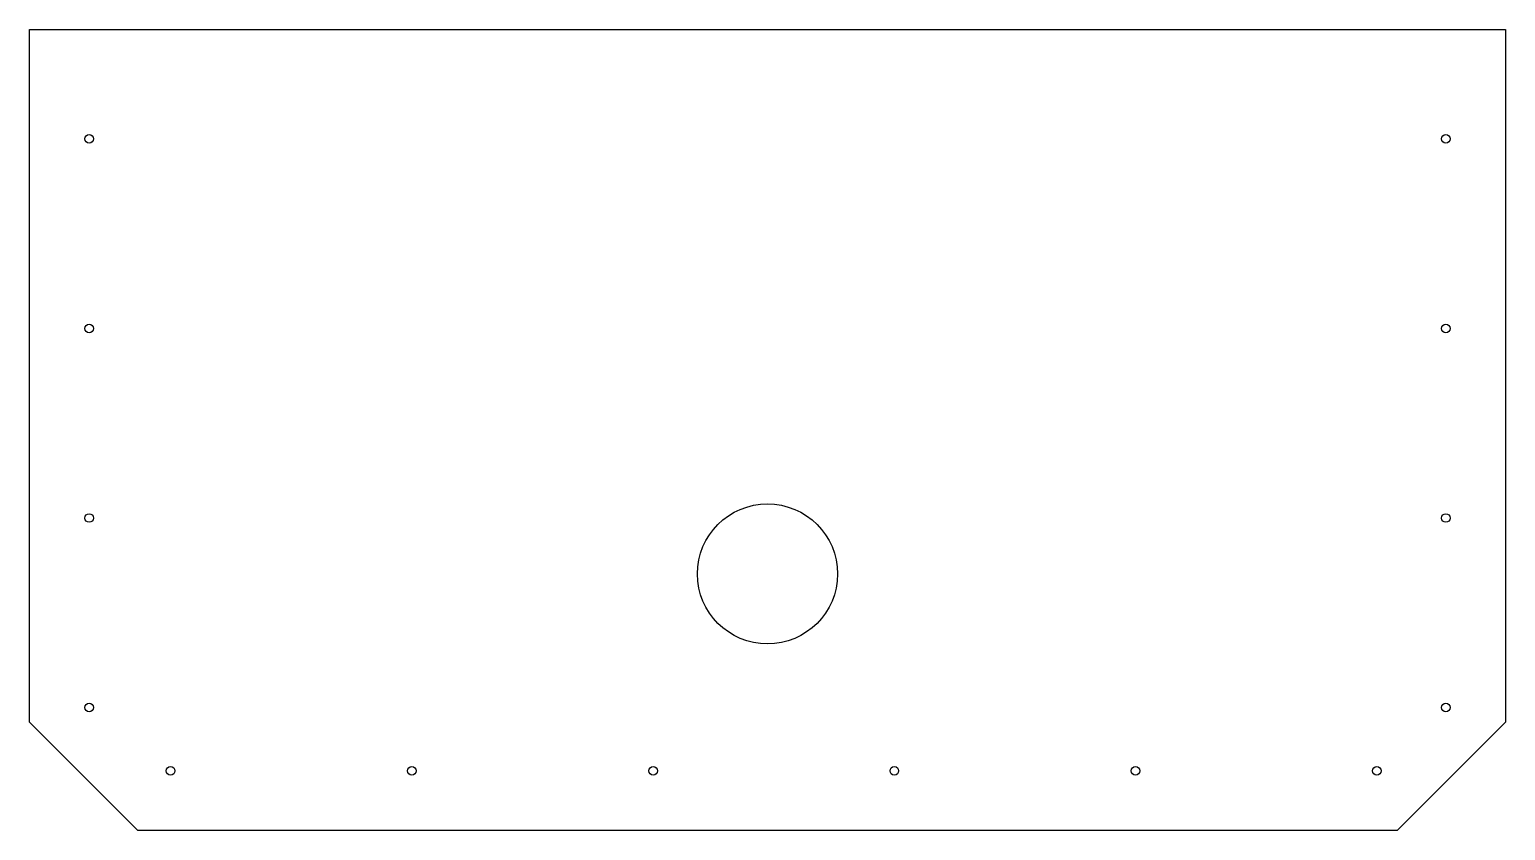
# Model space of a CAD drawing. Header units: millimetres. Extents: x -428 to 428, y -365 to 100.
import ezdxf

# ---------------------------------------------------------------- set-up
doc = ezdxf.new("R2010")
doc.units = ezdxf.units.MM
doc.layers.get('0').update_dxf_attribs({"linetype": 'CONTINUOUS'})

msp = doc.modelspace()

# ---------------------------------------------------------------- linework, layer by layer
msp.add_lwpolyline([(-428.28, 100), (428.28, 100), (428.28, -301.96), (365.46, -364.78), (-365.46, -364.78), (-428.28, -301.96)], close=True)
for centre, radius in [((-393.7, 36.54), 2.5), ((393.7, 36.54), 2.5), ((-393.7, -73.46), 2.5), ((393.7, -73.46), 2.5), ((0, -215.9), 40.64), ((-393.7, -183.46), 2.5), ((393.7, -183.46), 2.5), ((-393.7, -293.46), 2.5), ((393.7, -293.46), 2.5), ((-346.39, -330.2), 2.5), ((-206.39, -330.2), 2.5), ((-66.39, -330.2), 2.5), ((73.61, -330.2), 2.5), ((213.61, -330.2), 2.5), ((353.61, -330.2), 2.5)]:
    msp.add_circle(centre, radius)

doc.saveas('drawing.dxf')
